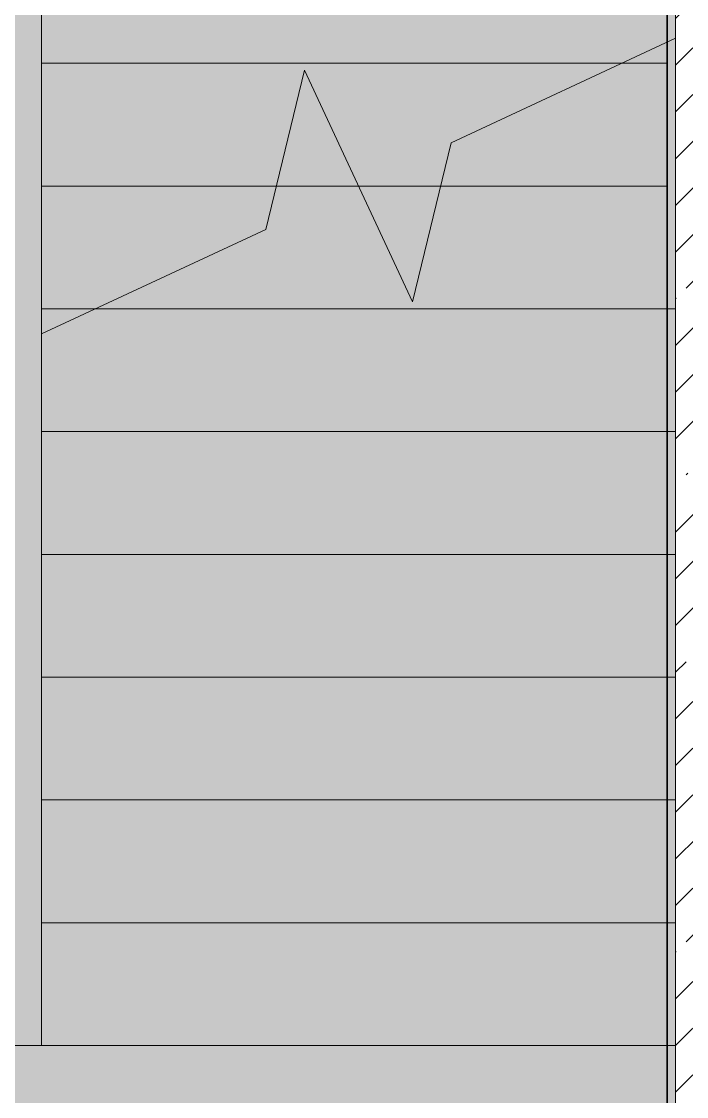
# Model space of a CAD drawing. Header units: millimetres. Extents: x -164500 to 426394, y -23753 to 102118.
# Drawn here: x 150684 to 152309, y 76035 to 78661 of the extents above; entities that cross this region are included whole.
import ezdxf

# ---------------------------------------------------------------- set-up
doc = ezdxf.new("R2010")
doc.units = ezdxf.units.MM
doc.layers.add('A-AREA-PATT-2', color=7, linetype='Continuous', lineweight=5, true_color=0xcde0ef, transparency=1)
for name, color, linetype, lineweight in [('A-WALL', 7, 'Continuous', 5), ('I-WALL', 7, 'Continuous', 5), ('S-STRS', 7, 'Continuous', 9), ('S-STRS-MBND', 7, 'Continuous', 9)]:
    doc.layers.add(name, color=color, linetype=linetype, lineweight=lineweight)
for name, color, linetype, lineweight, true_color in [('A-WALL-1', 9, 'Continuous', 5, 0x808080), ('A-WALL-FNSH-1', 9, 'Continuous', 5, 0x808080), ('S-STRS-1', 7, 'Continuous', 9, 0xeef6ff)]:
    doc.layers.add(name, color=color, linetype=linetype, lineweight=lineweight, true_color=true_color)

# ---------------------------------------------------------------- blocks, each defined once
blk = doc.blocks.new('2floor')
at = {"layer": 'A-AREA-PATT-2'}
blk.add_hatch(color=256, dxfattribs=at).paths.add_polyline_path([(150732.1, 1620), (150732.1, 5237.9), (150432.1, 5237.9), (150432.1, 1620)])
at = {"layer": 'I-WALL'}
h = blk.add_hatch(dxfattribs=at)
h.set_pattern_fill('FP_1', color=256, style=0, pattern_type=2)
h.set_pattern_definition([(45, (148772.12, 0), (-114.0493, 114.0493), []), (45, (148886.17, 0), (-114.0493, 114.0493), [201.612, -40.322, 6.706, -33.617])])
h.paths.add_polyline_path([(152282.1, -100), (152502.1, -100), (152502.1, 7900), (152282.1, 7900), (152282.1, 81.4)])
h = blk.add_hatch(dxfattribs=at)
h.set_pattern_fill('FP_191', color=256, style=0, pattern_type=2)
h.set_pattern_definition([(0, (148772.123, 0), (243.84, 60.96), [20.117, -162.763, 20.117, -162.763, -975.36]), (0, (148772.123, 0), (243.84, 60.96), [-365.76, 20.117, -345.643, 20.117, -162.763, -426.72]), (0, (148772.123, 0), (243.84, 60.96), [-914.4, 20.117, -101.803, 20.117, -284.683]), (120, (148863.563, 30.48), (-174.7129, 180.69163), [20.117, -162.763, 20.117, -162.763, -975.36]), (120, (148863.563, 30.48), (-174.7129, 180.69163), [-365.76, 20.117, -345.643, 20.117, -162.763, -426.72]), (120, (148863.563, 30.48), (-174.7129, 180.69163), [-914.4, 20.117, -101.803, 20.117, -284.683]), (240, (148894.043, 152.4), (-69.1271, -241.65163), [20.117, -162.763, 20.117, -162.763, -975.36]), (240, (148894.043, 152.4), (-69.1271, -241.65163), [-365.76, 20.117, -345.643, 20.117, -162.763, -426.72]), (240, (148894.043, 152.4), (-69.1271, -241.65163), [-914.4, 20.117, -101.803, 20.117, -284.683])])
h.paths.add_polyline_path([(152282.1, 140), (152282.1, 7660), (152262.1, 7659), (152262.2, 535), (152274.6, 289.3)])
h.paths.add_polyline_path([(152282.1, 140), (152265.9, 460), (152262.1, 460), (152262.1, 141), (152270, 140.6)])
h.paths.add_polyline_path([(152262.1, 510), (152263.4, 510), (152262.1, 535)])
at = {"layer": 'S-STRS-1'}
for points in [[(151375.1, 4020), (152150.5, 4020), (152262.1, 4072.1), (152262.1, 4320), (150732.1, 4320), (150732.1, 4020), (151306.2, 4020)], [(152150.5, 4020), (152262.1, 4020), (152262.1, 4072.1)], [(151306.2, 3720), (151375.1, 4003.2), (151507.1, 3720), (151708, 3720), (151733.7, 3825.7), (152150.5, 4020), (150732.1, 4020), (150732.1, 3720), (151280.5, 3720)], [(151233.3, 3420), (152262.1, 3420), (152262.1, 3720), (151708, 3720), (151639.2, 3436.8), (151507.1, 3720), (151306.2, 3720), (151280.5, 3614.3), (150863.8, 3420), (151052.4, 3420)], [(150732.1, 3358.6), (150863.8, 3420), (150732.1, 3420)], [(151052.4, 3120), (152262.1, 3120), (152262.1, 3420), (150863.8, 3420), (150732.1, 3358.6), (150732.1, 3120), (150863.8, 3120)], [(151375.1, 2820), (152262.1, 2820), (152262.1, 3120), (150732.1, 3120), (150732.1, 2820), (151306.2, 2820)], [(152262.1, 2520), (152262.1, 2820), (150732.1, 2820), (150732.1, 2520), (151052.4, 2520)], [(152262.1, 2220), (152262.1, 2520), (150732.1, 2520), (150732.1, 2220), (151052.4, 2220)], [(152262.1, 1920), (152262.1, 2220), (150732.1, 2220), (150732.1, 1920), (151052.4, 1920)], [(152262.1, 1620), (152262.1, 1920), (150732.1, 1920), (150732.1, 1620), (151052.4, 1620)]]:
    blk.add_hatch(color=256, dxfattribs=at).paths.add_polyline_path(points)
h = blk.add_hatch(color=256, dxfattribs=at)
h.paths.add_polyline_path([(151733.7, 3720), (152262.1, 3720), (152262.1, 4020), (152150.5, 4020), (151733.7, 3825.7), (151708, 3720)])
h.paths.add_polyline_path([(151375.1, 3720), (151507.1, 3720), (151375.1, 4003.2), (151306.2, 3720)])
h = blk.add_hatch(color=256, dxfattribs=at)
h.paths.add_polyline_path([(150863.8, 3420), (151280.5, 3614.3), (151306.2, 3720), (150732.1, 3720), (150732.1, 3420)])
h.paths.add_polyline_path([(151639.2, 3436.8), (151708, 3720), (151507.1, 3720)])
h = blk.add_hatch(color=256, dxfattribs=at)
h.paths.add_polyline_path([(148902.1, 120), (148903.1, 140), (151907.1, 141), (151907.1, 535), (152262.1, 536), (152262.1, 1620), (148902.1, 1620), (148902.1, 139.4)])
h.paths.add_polyline_path([(152282.1, 140), (152262.1, 141), (152262.1, 460), (151982.1, 460), (151982.1, 140), (152270, 140)])
at = {"layer": 'A-WALL'}
blk.add_line((152282.1, 120), (152282.1, 7680), dxfattribs=at)
at = {"layer": 'A-WALL-1'}
blk.add_line((152262.1, 7659), (152262.1, 120), dxfattribs=at)
at = {"layer": 'A-WALL-FNSH-1'}
for p, q in [((152261.1, 5284.7), (152261.1, 2990)), ((152261.1, 2990), (152262.1, 2990)), ((152262.1, 2981.2), (152261.1, 2981.2)), ((152261.1, 2981.2), (152261.1, 535))]:
    blk.add_line(p, q, dxfattribs=at)
at = {"layer": 'I-WALL'}
for p, q in [((152261.1, 2981.2), (152261.1, 2990)), ((152261.1, 1962), (152262.1, 1962))]:
    blk.add_line(p, q, dxfattribs=at)
at = {"layer": 'S-STRS'}
for p, q in [((150732.1, 4320), (150732.1, 4020)), ((150732.1, 4020), (150732.1, 3720)), ((152150.5, 4020), (150732.1, 4020)), ((152150.5, 4020), (150732.1, 4020)), ((152262.1, 4020), (152150.5, 4020)), ((152262.1, 4020), (152150.5, 4020)), ((150732.1, 3720), (150732.1, 3420)), ((151306.2, 3720), (150732.1, 3720)), ((151306.2, 3720), (150732.1, 3720)), ((151507.1, 3720), (151306.2, 3720)), ((151507.1, 3720), (151306.2, 3720)), ((151708, 3720), (151507.1, 3720)), ((151708, 3720), (151507.1, 3720)), ((152262.1, 3720), (151708, 3720)), ((152262.1, 3720), (151708, 3720)), ((150732.1, 3420), (150732.1, 3358.6)), ((150863.8, 3420), (150732.1, 3420)), ((150863.8, 3420), (150732.1, 3420)), ((152262.1, 3420), (150863.8, 3420)), ((152262.1, 3420), (150863.8, 3420)), ((150732.1, 3358.6), (150732.1, 3120)), ((150732.1, 3120), (150732.1, 2820)), ((152262.1, 3120), (150732.1, 3120)), ((152262.1, 3120), (150732.1, 3120)), ((150732.1, 2820), (150732.1, 2520)), ((152262.1, 2820), (150732.1, 2820)), ((152262.1, 2820), (150732.1, 2820)), ((150732.1, 2520), (150732.1, 2220)), ((152262.1, 2520), (150732.1, 2520)), ((152262.1, 2520), (150732.1, 2520)), ((150732.1, 2220), (150732.1, 1920)), ((152262.1, 2220), (150732.1, 2220)), ((152262.1, 2220), (150732.1, 2220)), ((150732.1, 1920), (150732.1, 1620)), ((152262.1, 1920), (150732.1, 1920)), ((152262.1, 1920), (150732.1, 1920)), ((150732.1, 1620), (150432.1, 1620)), ((152262.1, 1620), (150732.1, 1620)), ((152262.1, 1620), (150732.1, 1620))]:
    blk.add_line(p, q, dxfattribs=at)
at = {"layer": 'S-STRS-MBND'}
for p, q in [((151733.7, 3825.7), (152282.1, 4081.4)), ((152262.1, 4020), (152150.5, 4020)), ((152262.1, 4020), (152150.5, 4020)), ((151280.5, 3614.3), (151375.1, 4003.2)), ((151375.1, 4003.2), (151639.2, 3436.8)), ((151639.2, 3436.8), (151733.7, 3825.7)), ((151507.1, 3720), (151306.2, 3720)), ((151507.1, 3720), (151306.2, 3720)), ((152262.1, 3720), (151708, 3720)), ((152262.1, 3720), (151708, 3720)), ((150732.1, 3358.6), (151280.5, 3614.3)), ((152282.1, 3420), (150863.8, 3420)), ((152282.1, 3420), (150863.8, 3420)), ((152282.1, 3420), (152282.1, 1620)), ((150732.1, 3358.6), (150732.1, 1620)), ((152282.1, 3120), (150732.1, 3120)), ((152282.1, 3120), (150732.1, 3120)), ((152282.1, 2820), (150732.1, 2820)), ((152282.1, 2820), (150732.1, 2820)), ((152282.1, 2520), (150732.1, 2520)), ((152282.1, 2520), (150732.1, 2520)), ((152282.1, 2220), (150732.1, 2220)), ((152282.1, 2220), (150732.1, 2220)), ((152282.1, 1920), (150732.1, 1920)), ((152282.1, 1920), (150732.1, 1920)), ((150732.1, 1620), (150432.1, 1620)), ((152282.1, 1620), (150732.1, 1620)), ((152282.1, 1620), (150732.1, 1620)), ((152282.1, 120), (152282.1, 1620))]:
    blk.add_line(p, q, dxfattribs=at)

msp = doc.modelspace()

# ---------------------------------------------------------------- block references
msp.add_blockref('2floor', (0, 74539.358))

doc.saveas('drawing.dxf')
